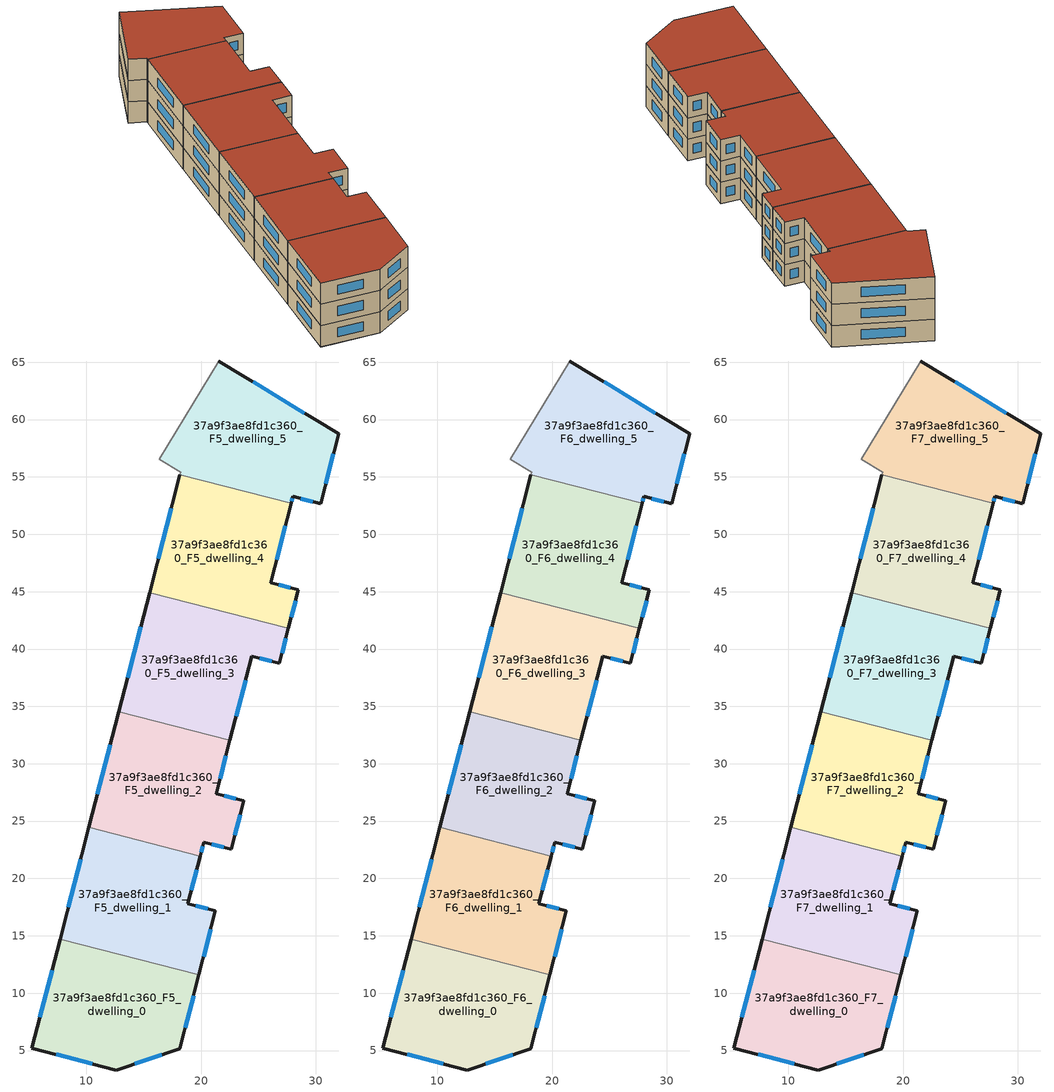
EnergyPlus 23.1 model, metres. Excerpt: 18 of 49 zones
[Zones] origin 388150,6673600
37a9f3ae8fd1c360_F5_dwelling_0
 floor to 37a9f3ae8fd1c360_F4_dwelling_0 (EU_floor_Construction): 19.82,11.59 18.16,5.16 12.62,3.3 5.26,5.2 7.71,14.72 z15
 wall outside (EU_wall_Construction): 7.71,14.72 5.26,5.2 12.62,3.3 18.16,5.16 19.82,11.59 z15:18
 wall to 37a9f3ae8fd1c360_F5_dwelling_1 (EU_wall_Construction): 19.82,11.59 7.71,14.72 z15:18
 window (EU_Window_Construction): 7.01,12 5.96,7.92 / 18.63,7 19.34,9.75 / 14.2,3.83 16.58,4.63 / 7.36,4.66 10.52,3.84 z15.86:17.14
37a9f3ae8fd1c360_F5_dwelling_1
 floor to 37a9f3ae8fd1c360_F4_dwelling_1 (EU_floor_Construction): 19.93,21.95 18.85,17.79 21.26,17.18 19.82,11.59 7.71,14.72 10.23,24.45 z15
 wall outside (EU_wall_Construction): 10.23,24.45 7.71,14.72 / 19.82,11.59 21.26,17.18 18.85,17.79 19.93,21.95 z15:18
 wall to 37a9f3ae8fd1c360_F5_dwelling_2 (EU_wall_Construction): 19.93,21.95 10.23,24.45 z15:18
 window (EU_Window_Construction): 9.51,21.67 8.43,17.5 / 19.16,18.98 19.62,20.76 / 20.57,17.35 19.54,17.61 / 20.23,13.19 20.85,15.58 z15.86:17.14
37a9f3ae8fd1c360_F5_dwelling_2
 floor to 37a9f3ae8fd1c360_F4_dwelling_2 (EU_floor_Construction): 22.52,32.03 21.31,27.38 23.74,26.76 22.65,22.55 20.24,23.17 19.93,21.95 10.23,24.45 12.83,34.54 z15
 wall outside (EU_wall_Construction): 19.93,21.95 20.24,23.17 22.65,22.55 23.74,26.76 21.31,27.38 22.52,32.03 / 12.83,34.54 10.23,24.45 z15:18
 wall to 37a9f3ae8fd1c360_F5_dwelling_3 (EU_wall_Construction): 22.52,32.03 12.83,34.54 z15:18
 window (EU_Window_Construction): 20.93,22.99 21.96,22.73 / 20.02,22.3 20.15,22.82 / 12.09,31.65 10.97,27.33 / 21.66,28.71 22.17,30.7 / 23.04,26.94 22,27.21 / 22.96,23.76 23.43,25.56 z15.86:17.14
37a9f3ae8fd1c360_F5_dwelling_3
 floor to 37a9f3ae8fd1c360_F4_dwelling_3 (EU_floor_Construction): 27.61,41.79 26.84,38.78 24.42,39.39 22.52,32.03 12.83,34.54 15.51,44.91 z15
 wall outside (EU_wall_Construction): 15.51,44.91 12.83,34.54 / 22.52,32.03 24.42,39.39 26.84,38.78 27.61,41.79 z15:18
 wall to 37a9f3ae8fd1c360_F5_dwelling_4 (EU_wall_Construction): 27.61,41.79 15.51,44.91 z15:18
 window (EU_Window_Construction): 14.74,41.95 13.6,37.5 / 27.06,39.64 27.39,40.93 / 25.11,39.21 26.15,38.95 / 23.06,34.14 23.88,37.29 z15.86:17.14
37a9f3ae8fd1c360_F5_dwelling_4
 floor to 37a9f3ae8fd1c360_F4_dwelling_4 (EU_floor_Construction): 27.86,52.7 26.08,45.79 28.49,45.17 27.61,41.79 15.51,44.91 18.16,55.2 z15
 wall outside (EU_wall_Construction): 18.16,55.2 15.51,44.91 / 27.61,41.79 28.49,45.17 26.08,45.79 27.86,52.7 z15:18
 wall to 37a9f3ae8fd1c360_F5_dwelling_5 (EU_wall_Construction): 27.86,52.7 18.16,55.2 z15:18
 window (EU_Window_Construction): 17.41,52.26 16.27,47.85 / 26.59,47.76 27.35,50.72 / 27.8,45.34 26.77,45.61 / 27.86,42.75 28.24,44.2 z15.86:17.14
37a9f3ae8fd1c360_F5_dwelling_5
 floor to 37a9f3ae8fd1c360_F4_dwelling_5 (EU_floor_Construction): 31.99,58.75 30.43,52.68 28.01,53.29 27.86,52.7 18.16,55.2 18.22,55.42 16.35,56.56 21.56,65.11 z15
 wall outside (EU_wall_Construction): 27.86,52.7 28.01,53.29 30.43,52.68 31.99,58.75 21.56,65.11 z15:18
 wall adiabatic (EU_wall_Construction): 21.56,65.11 16.35,56.56 18.22,55.42 18.16,55.2 z15:18
 window (EU_Window_Construction): 29.01,60.56 24.54,63.29 / 30.87,54.41 31.54,57.01 / 28.7,53.12 29.74,52.86 / 27.9,52.87 27.97,53.12 z15.86:17.14
37a9f3ae8fd1c360_F6_dwelling_0
 floor to 37a9f3ae8fd1c360_F5_dwelling_0 (EU_floor_Construction): 19.82,11.59 18.16,5.16 12.62,3.3 5.26,5.2 7.71,14.72 z18
 wall outside (EU_wall_Construction): 7.71,14.72 5.26,5.2 12.62,3.3 18.16,5.16 19.82,11.59 z18:21
 wall to 37a9f3ae8fd1c360_F6_dwelling_1 (EU_wall_Construction): 19.82,11.59 7.71,14.72 z18:21
 window (EU_Window_Construction): 7.01,12 5.96,7.92 / 18.63,7 19.34,9.75 / 14.2,3.83 16.58,4.63 / 7.36,4.66 10.52,3.84 z18.86:20.14
37a9f3ae8fd1c360_F6_dwelling_1
 floor to 37a9f3ae8fd1c360_F5_dwelling_1 (EU_floor_Construction): 19.93,21.95 18.85,17.79 21.26,17.18 19.82,11.59 7.71,14.72 10.23,24.45 z18
 wall outside (EU_wall_Construction): 10.23,24.45 7.71,14.72 / 19.82,11.59 21.26,17.18 18.85,17.79 19.93,21.95 z18:21
 wall to 37a9f3ae8fd1c360_F6_dwelling_2 (EU_wall_Construction): 19.93,21.95 10.23,24.45 z18:21
 window (EU_Window_Construction): 9.51,21.67 8.43,17.5 / 19.16,18.98 19.62,20.76 / 20.57,17.35 19.54,17.61 / 20.23,13.19 20.85,15.58 z18.86:20.14
37a9f3ae8fd1c360_F6_dwelling_2
 floor to 37a9f3ae8fd1c360_F5_dwelling_2 (EU_floor_Construction): 22.52,32.03 21.31,27.38 23.74,26.76 22.65,22.55 20.24,23.17 19.93,21.95 10.23,24.45 12.83,34.54 z18
 wall outside (EU_wall_Construction): 19.93,21.95 20.24,23.17 22.65,22.55 23.74,26.76 21.31,27.38 22.52,32.03 / 12.83,34.54 10.23,24.45 z18:21
 wall to 37a9f3ae8fd1c360_F6_dwelling_3 (EU_wall_Construction): 22.52,32.03 12.83,34.54 z18:21
 window (EU_Window_Construction): 20.93,22.99 21.96,22.73 / 20.02,22.3 20.15,22.82 / 12.09,31.65 10.97,27.33 / 21.66,28.71 22.17,30.7 / 23.04,26.94 22,27.21 / 22.96,23.76 23.43,25.56 z18.86:20.14
37a9f3ae8fd1c360_F6_dwelling_3
 floor to 37a9f3ae8fd1c360_F5_dwelling_3 (EU_floor_Construction): 27.61,41.79 26.84,38.78 24.42,39.39 22.52,32.03 12.83,34.54 15.51,44.91 z18
 wall outside (EU_wall_Construction): 15.51,44.91 12.83,34.54 / 22.52,32.03 24.42,39.39 26.84,38.78 27.61,41.79 z18:21
 wall to 37a9f3ae8fd1c360_F6_dwelling_4 (EU_wall_Construction): 27.61,41.79 15.51,44.91 z18:21
 window (EU_Window_Construction): 14.74,41.95 13.6,37.5 / 27.06,39.64 27.39,40.93 / 25.11,39.21 26.15,38.95 / 23.06,34.14 23.88,37.29 z18.86:20.14
37a9f3ae8fd1c360_F6_dwelling_4
 floor to 37a9f3ae8fd1c360_F5_dwelling_4 (EU_floor_Construction): 27.86,52.7 26.08,45.79 28.49,45.17 27.61,41.79 15.51,44.91 18.16,55.2 z18
 wall outside (EU_wall_Construction): 18.16,55.2 15.51,44.91 / 27.61,41.79 28.49,45.17 26.08,45.79 27.86,52.7 z18:21
 wall to 37a9f3ae8fd1c360_F6_dwelling_5 (EU_wall_Construction): 27.86,52.7 18.16,55.2 z18:21
 window (EU_Window_Construction): 17.41,52.26 16.27,47.85 / 26.59,47.76 27.35,50.72 / 27.8,45.34 26.77,45.61 / 27.86,42.75 28.24,44.2 z18.86:20.14
37a9f3ae8fd1c360_F6_dwelling_5
 floor to 37a9f3ae8fd1c360_F5_dwelling_5 (EU_floor_Construction): 31.99,58.75 30.43,52.68 28.01,53.29 27.86,52.7 18.16,55.2 18.22,55.42 16.35,56.56 21.56,65.11 z18
 wall outside (EU_wall_Construction): 27.86,52.7 28.01,53.29 30.43,52.68 31.99,58.75 21.56,65.11 z18:21
 wall adiabatic (EU_wall_Construction): 21.56,65.11 16.35,56.56 18.22,55.42 18.16,55.2 z18:21
 window (EU_Window_Construction): 29.01,60.56 24.54,63.29 / 30.87,54.41 31.54,57.01 / 28.7,53.12 29.74,52.86 / 27.9,52.87 27.97,53.12 z18.86:20.14
37a9f3ae8fd1c360_F7_dwelling_0
 floor to 37a9f3ae8fd1c360_F6_dwelling_0 (EU_floor_Construction): 19.82,11.59 18.16,5.16 12.62,3.3 5.26,5.2 7.71,14.72 z21
 wall outside (EU_wall_Construction): 7.71,14.72 5.26,5.2 12.62,3.3 18.16,5.16 19.82,11.59 z21:24
 wall to 37a9f3ae8fd1c360_F7_dwelling_1 (EU_wall_Construction): 19.82,11.59 7.71,14.72 z21:24
 window (EU_Window_Construction): 7.01,12 5.96,7.92 / 18.63,7 19.34,9.75 / 14.2,3.83 16.58,4.63 / 7.36,4.66 10.52,3.84 z21.86:23.14
 roof outside (EU_roof_Construction): 18.16,5.16 19.82,11.59 7.71,14.72 5.26,5.2 12.62,3.3 z24
37a9f3ae8fd1c360_F7_dwelling_1
 floor to 37a9f3ae8fd1c360_F6_dwelling_1 (EU_floor_Construction): 19.93,21.95 18.85,17.79 21.26,17.18 19.82,11.59 7.71,14.72 10.23,24.45 z21
 wall outside (EU_wall_Construction): 10.23,24.45 7.71,14.72 / 19.82,11.59 21.26,17.18 18.85,17.79 19.93,21.95 z21:24
 wall to 37a9f3ae8fd1c360_F7_dwelling_2 (EU_wall_Construction): 19.93,21.95 10.23,24.45 z21:24
 window (EU_Window_Construction): 9.51,21.67 8.43,17.5 / 19.16,18.98 19.62,20.76 / 20.57,17.35 19.54,17.61 / 20.23,13.19 20.85,15.58 z21.86:23.14
 roof outside (EU_roof_Construction): 19.82,11.59 21.26,17.18 18.85,17.79 19.93,21.95 10.23,24.45 7.71,14.72 z24
37a9f3ae8fd1c360_F7_dwelling_2
 floor to 37a9f3ae8fd1c360_F6_dwelling_2 (EU_floor_Construction): 22.52,32.03 21.31,27.38 23.74,26.76 22.65,22.55 20.24,23.17 19.93,21.95 10.23,24.45 12.83,34.54 z21
 wall outside (EU_wall_Construction): 19.93,21.95 20.24,23.17 22.65,22.55 23.74,26.76 21.31,27.38 22.52,32.03 / 12.83,34.54 10.23,24.45 z21:24
 wall to 37a9f3ae8fd1c360_F7_dwelling_3 (EU_wall_Construction): 22.52,32.03 12.83,34.54 z21:24
 window (EU_Window_Construction): 20.93,22.99 21.96,22.73 / 20.02,22.3 20.15,22.82 / 12.09,31.65 10.97,27.33 / 21.66,28.71 22.17,30.7 / 23.04,26.94 22,27.21 / 22.96,23.76 23.43,25.56 z21.86:23.14
 roof outside (EU_roof_Construction): 22.65,22.55 23.74,26.76 21.31,27.38 22.52,32.03 12.83,34.54 10.23,24.45 19.93,21.95 20.24,23.17 z24
37a9f3ae8fd1c360_F7_dwelling_3
 floor to 37a9f3ae8fd1c360_F6_dwelling_3 (EU_floor_Construction): 27.61,41.79 26.84,38.78 24.42,39.39 22.52,32.03 12.83,34.54 15.51,44.91 z21
 wall outside (EU_wall_Construction): 15.51,44.91 12.83,34.54 / 22.52,32.03 24.42,39.39 26.84,38.78 27.61,41.79 z21:24
 wall to 37a9f3ae8fd1c360_F7_dwelling_4 (EU_wall_Construction): 27.61,41.79 15.51,44.91 z21:24
 window (EU_Window_Construction): 14.74,41.95 13.6,37.5 / 27.06,39.64 27.39,40.93 / 25.11,39.21 26.15,38.95 / 23.06,34.14 23.88,37.29 z21.86:23.14
 roof outside (EU_roof_Construction): 22.52,32.03 24.42,39.39 26.84,38.78 27.61,41.79 15.51,44.91 12.83,34.54 z24
37a9f3ae8fd1c360_F7_dwelling_4
 floor to 37a9f3ae8fd1c360_F6_dwelling_4 (EU_floor_Construction): 27.86,52.7 26.08,45.79 28.49,45.17 27.61,41.79 15.51,44.91 18.16,55.2 z21
 wall outside (EU_wall_Construction): 18.16,55.2 15.51,44.91 / 27.61,41.79 28.49,45.17 26.08,45.79 27.86,52.7 z21:24
 wall to 37a9f3ae8fd1c360_F7_dwelling_5 (EU_wall_Construction): 27.86,52.7 18.16,55.2 z21:24
 window (EU_Window_Construction): 17.41,52.26 16.27,47.85 / 26.59,47.76 27.35,50.72 / 27.8,45.34 26.77,45.61 / 27.86,42.75 28.24,44.2 z21.86:23.14
 roof outside (EU_roof_Construction): 27.61,41.79 28.49,45.17 26.08,45.79 27.86,52.7 18.16,55.2 15.51,44.91 z24
37a9f3ae8fd1c360_F7_dwelling_5
 floor to 37a9f3ae8fd1c360_F6_dwelling_5 (EU_floor_Construction): 31.99,58.75 30.43,52.68 28.01,53.29 27.86,52.7 18.16,55.2 18.22,55.42 16.35,56.56 21.56,65.11 z21
 wall outside (EU_wall_Construction): 27.86,52.7 28.01,53.29 30.43,52.68 31.99,58.75 21.56,65.11 z21:24
 wall adiabatic (EU_wall_Construction): 21.56,65.11 16.35,56.56 18.22,55.42 18.16,55.2 z21:24
 window (EU_Window_Construction): 29.01,60.56 24.54,63.29 / 30.87,54.41 31.54,57.01 / 28.7,53.12 29.74,52.86 / 27.9,52.87 27.97,53.12 z21.86:23.14
 roof outside (EU_roof_Construction): 30.43,52.68 31.99,58.75 21.56,65.11 16.35,56.56 18.22,55.42 18.16,55.2 27.86,52.7 28.01,53.29 z24
[Building]
EU S2 Campaign: North Axis=0; Terrain=City; Solar Distribution=FullExterior
[Site:Location]
Helsinki-Vantaa.AP: Latitude=60.317; Longitude=24.963; Time Zone=2; Elevation=54.6
[SizingPeriod:WeatherFileDays]
AnnualSizingPeriod: Begin Month=1; Begin Day of Month=1; End Month=12; End Day of Month=31; Day of Week for Start Day=Monday; Use Weather File Daylight Saving Period=No; Use Weather File Rain and Snow Indicators=No
[MATERIAL]
EU_InternalMass_Material: Roughness=MediumRough; Thickness=0.1; Conductivity=1; Density=1800; Specific Heat=900; Thermal Absorptance=0.9; Solar Absorptance=0.7; Visible Absorptance=0.7
[MATERIAL:NOMASS] Roughness=MediumRough; Thermal Absorptance=0.9; Solar Absorptance=0.7; Visible Absorptance=0.7
Name | Thermal Resistance
EU_wall_NoMass | 5.91765
EU_roof_NoMass | 11.1778
EU_floor_NoMass | 6.2875
[WINDOWMATERIAL:SIMPLEGLAZINGSYSTEM]
EU_Window_SimpleGlazing: UFactor=0.994035; Solar Heat Gain Coefficient=0.7; Visible Transmittance=0.7
[CONSTRUCTION]
EU_wall_Construction: EU_wall_NoMass
EU_roof_Construction: EU_roof_NoMass
EU_floor_Construction: EU_floor_NoMass
EU_Window_Construction: EU_Window_SimpleGlazing
EU_InternalMass_Construction: EU_InternalMass_Material
[ZONE] Type=1; Multiplier=1; Ceiling Height=autocalculate; Floor Area=autocalculate; Part of Total Floor Area=Yes
Name | Volume
37a9f3ae8fd1c360_F5_dwelling_0; 37a9f3ae8fd1c360_F6_dwelling_0; 37a9f3ae8fd1c360_F7_dwelling_0 | 345.177
37a9f3ae8fd1c360_F5_dwelling_1; 37a9f3ae8fd1c360_F6_dwelling_1; 37a9f3ae8fd1c360_F7_dwelling_1 | 345.146
37a9f3ae8fd1c360_F5_dwelling_2; 37a9f3ae8fd1c360_F6_dwelling_2; 37a9f3ae8fd1c360_F7_dwelling_2 | 345.151
37a9f3ae8fd1c360_F5_dwelling_3; 37a9f3ae8fd1c360_F6_dwelling_3; 37a9f3ae8fd1c360_F7_dwelling_3 | 345.166
37a9f3ae8fd1c360_F5_dwelling_4; 37a9f3ae8fd1c360_F6_dwelling_4; 37a9f3ae8fd1c360_F7_dwelling_4 | 345.163
37a9f3ae8fd1c360_F5_dwelling_5; 37a9f3ae8fd1c360_F6_dwelling_5; 37a9f3ae8fd1c360_F7_dwelling_5 | 345.167
[INTERNALMASS] Construction=EU_InternalMass_Construction
Name | Zone or ZoneList | Surface Area
37a9f3ae8fd1c360_F5_dwelling_0_EU_InternalMass | 37a9f3ae8fd1c360_F5_dwelling_0 | 115.059
37a9f3ae8fd1c360_F5_dwelling_1_EU_InternalMass | 37a9f3ae8fd1c360_F5_dwelling_1 | 115.049
37a9f3ae8fd1c360_F5_dwelling_2_EU_InternalMass | 37a9f3ae8fd1c360_F5_dwelling_2 | 115.051
37a9f3ae8fd1c360_F5_dwelling_3_EU_InternalMass | 37a9f3ae8fd1c360_F5_dwelling_3 | 115.055
37a9f3ae8fd1c360_F5_dwelling_4_EU_InternalMass | 37a9f3ae8fd1c360_F5_dwelling_4 | 115.054
37a9f3ae8fd1c360_F5_dwelling_5_EU_InternalMass | 37a9f3ae8fd1c360_F5_dwelling_5 | 115.055
37a9f3ae8fd1c360_F6_dwelling_0_EU_InternalMass | 37a9f3ae8fd1c360_F6_dwelling_0 | 115.059
37a9f3ae8fd1c360_F6_dwelling_1_EU_InternalMass | 37a9f3ae8fd1c360_F6_dwelling_1 | 115.049
37a9f3ae8fd1c360_F6_dwelling_2_EU_InternalMass | 37a9f3ae8fd1c360_F6_dwelling_2 | 115.051
37a9f3ae8fd1c360_F6_dwelling_3_EU_InternalMass | 37a9f3ae8fd1c360_F6_dwelling_3 | 115.055
37a9f3ae8fd1c360_F6_dwelling_4_EU_InternalMass | 37a9f3ae8fd1c360_F6_dwelling_4 | 115.054
37a9f3ae8fd1c360_F6_dwelling_5_EU_InternalMass | 37a9f3ae8fd1c360_F6_dwelling_5 | 115.055
37a9f3ae8fd1c360_F7_dwelling_0_EU_InternalMass | 37a9f3ae8fd1c360_F7_dwelling_0 | 115.059
37a9f3ae8fd1c360_F7_dwelling_1_EU_InternalMass | 37a9f3ae8fd1c360_F7_dwelling_1 | 115.049
37a9f3ae8fd1c360_F7_dwelling_2_EU_InternalMass | 37a9f3ae8fd1c360_F7_dwelling_2 | 115.051
37a9f3ae8fd1c360_F7_dwelling_3_EU_InternalMass | 37a9f3ae8fd1c360_F7_dwelling_3 | 115.055
37a9f3ae8fd1c360_F7_dwelling_4_EU_InternalMass | 37a9f3ae8fd1c360_F7_dwelling_4 | 115.054
37a9f3ae8fd1c360_F7_dwelling_5_EU_InternalMass | 37a9f3ae8fd1c360_F7_dwelling_5 | 115.055
[OTHEREQUIPMENT] Fuel Type=Electricity; Design Level Calculation Method=Watts/Area; Power per Zone Floor Area=1; Fraction Latent=0; Fraction Radiant=0; Fraction Lost=0; Carbon Dioxide Generation Rate=0; EndUse Subcategory=EU_Step8_InternalGains
Name | Zone or ZoneList or Space or SpaceList | Schedule
EU_Step8_InternalGain_37a9f3ae8fd1c360_F5_dwelling_0_f000 | 37a9f3ae8fd1c360_F5_dwelling_0 | EU_Step8_GainSchedule_37a9f3ae8fd1c360_F5_dwelling_0_f000
EU_Step8_InternalGain_37a9f3ae8fd1c360_F5_dwelling_1_f000 | 37a9f3ae8fd1c360_F5_dwelling_1 | EU_Step8_GainSchedule_37a9f3ae8fd1c360_F5_dwelling_1_f000
EU_Step8_InternalGain_37a9f3ae8fd1c360_F5_dwelling_2_f000 | 37a9f3ae8fd1c360_F5_dwelling_2 | EU_Step8_GainSchedule_37a9f3ae8fd1c360_F5_dwelling_2_f000
EU_Step8_InternalGain_37a9f3ae8fd1c360_F5_dwelling_3_f000 | 37a9f3ae8fd1c360_F5_dwelling_3 | EU_Step8_GainSchedule_37a9f3ae8fd1c360_F5_dwelling_3_f000
EU_Step8_InternalGain_37a9f3ae8fd1c360_F5_dwelling_4_f000 | 37a9f3ae8fd1c360_F5_dwelling_4 | EU_Step8_GainSchedule_37a9f3ae8fd1c360_F5_dwelling_4_f000
EU_Step8_InternalGain_37a9f3ae8fd1c360_F5_dwelling_5_f000 | 37a9f3ae8fd1c360_F5_dwelling_5 | EU_Step8_GainSchedule_37a9f3ae8fd1c360_F5_dwelling_5_f000
EU_Step8_InternalGain_37a9f3ae8fd1c360_F6_dwelling_0_f000 | 37a9f3ae8fd1c360_F6_dwelling_0 | EU_Step8_GainSchedule_37a9f3ae8fd1c360_F6_dwelling_0_f000
EU_Step8_InternalGain_37a9f3ae8fd1c360_F6_dwelling_1_f000 | 37a9f3ae8fd1c360_F6_dwelling_1 | EU_Step8_GainSchedule_37a9f3ae8fd1c360_F6_dwelling_1_f000
EU_Step8_InternalGain_37a9f3ae8fd1c360_F6_dwelling_2_f000 | 37a9f3ae8fd1c360_F6_dwelling_2 | EU_Step8_GainSchedule_37a9f3ae8fd1c360_F6_dwelling_2_f000
EU_Step8_InternalGain_37a9f3ae8fd1c360_F6_dwelling_3_f000 | 37a9f3ae8fd1c360_F6_dwelling_3 | EU_Step8_GainSchedule_37a9f3ae8fd1c360_F6_dwelling_3_f000
EU_Step8_InternalGain_37a9f3ae8fd1c360_F6_dwelling_4_f000 | 37a9f3ae8fd1c360_F6_dwelling_4 | EU_Step8_GainSchedule_37a9f3ae8fd1c360_F6_dwelling_4_f000
EU_Step8_InternalGain_37a9f3ae8fd1c360_F6_dwelling_5_f000 | 37a9f3ae8fd1c360_F6_dwelling_5 | EU_Step8_GainSchedule_37a9f3ae8fd1c360_F6_dwelling_5_f000
EU_Step8_InternalGain_37a9f3ae8fd1c360_F7_dwelling_0_f000 | 37a9f3ae8fd1c360_F7_dwelling_0 | EU_Step8_GainSchedule_37a9f3ae8fd1c360_F7_dwelling_0_f000
EU_Step8_InternalGain_37a9f3ae8fd1c360_F7_dwelling_1_f000 | 37a9f3ae8fd1c360_F7_dwelling_1 | EU_Step8_GainSchedule_37a9f3ae8fd1c360_F7_dwelling_1_f000
EU_Step8_InternalGain_37a9f3ae8fd1c360_F7_dwelling_2_f000 | 37a9f3ae8fd1c360_F7_dwelling_2 | EU_Step8_GainSchedule_37a9f3ae8fd1c360_F7_dwelling_2_f000
EU_Step8_InternalGain_37a9f3ae8fd1c360_F7_dwelling_3_f000 | 37a9f3ae8fd1c360_F7_dwelling_3 | EU_Step8_GainSchedule_37a9f3ae8fd1c360_F7_dwelling_3_f000
EU_Step8_InternalGain_37a9f3ae8fd1c360_F7_dwelling_4_f000 | 37a9f3ae8fd1c360_F7_dwelling_4 | EU_Step8_GainSchedule_37a9f3ae8fd1c360_F7_dwelling_4_f000
EU_Step8_InternalGain_37a9f3ae8fd1c360_F7_dwelling_5_f000 | 37a9f3ae8fd1c360_F7_dwelling_5 | EU_Step8_GainSchedule_37a9f3ae8fd1c360_F7_dwelling_5_f000
[ZONEVENTILATION:DESIGNFLOWRATE] Schedule=EU_AlwaysOn; Design Flow Rate Calculation Method=AirChanges/Hour; Air Changes per Hour=0.596421; Ventilation Type=Natural; Fan Pressure Rise=0; Fan Total Efficiency=1; Constant Term Coefficient=1; Temperature Term Coefficient=0; Velocity Term Coefficient=0; Velocity Squared Term Coefficient=0; Minimum Indoor Temperature=-100; Maximum Indoor Temperature=100; Delta Temperature=-100; Minimum Outdoor Temperature=-100; Maximum Outdoor Temperature=100; Maximum Wind Speed=40
Name | Zone or ZoneList or Space or SpaceList
EU_ConstantAir_37a9f3ae8fd1c360_F5_dwelling_0 | 37a9f3ae8fd1c360_F5_dwelling_0
EU_ConstantAir_37a9f3ae8fd1c360_F5_dwelling_1 | 37a9f3ae8fd1c360_F5_dwelling_1
EU_ConstantAir_37a9f3ae8fd1c360_F5_dwelling_2 | 37a9f3ae8fd1c360_F5_dwelling_2
EU_ConstantAir_37a9f3ae8fd1c360_F5_dwelling_3 | 37a9f3ae8fd1c360_F5_dwelling_3
EU_ConstantAir_37a9f3ae8fd1c360_F5_dwelling_4 | 37a9f3ae8fd1c360_F5_dwelling_4
EU_ConstantAir_37a9f3ae8fd1c360_F5_dwelling_5 | 37a9f3ae8fd1c360_F5_dwelling_5
EU_ConstantAir_37a9f3ae8fd1c360_F6_dwelling_0 | 37a9f3ae8fd1c360_F6_dwelling_0
EU_ConstantAir_37a9f3ae8fd1c360_F6_dwelling_1 | 37a9f3ae8fd1c360_F6_dwelling_1
EU_ConstantAir_37a9f3ae8fd1c360_F6_dwelling_2 | 37a9f3ae8fd1c360_F6_dwelling_2
EU_ConstantAir_37a9f3ae8fd1c360_F6_dwelling_3 | 37a9f3ae8fd1c360_F6_dwelling_3
EU_ConstantAir_37a9f3ae8fd1c360_F6_dwelling_4 | 37a9f3ae8fd1c360_F6_dwelling_4
EU_ConstantAir_37a9f3ae8fd1c360_F6_dwelling_5 | 37a9f3ae8fd1c360_F6_dwelling_5
EU_ConstantAir_37a9f3ae8fd1c360_F7_dwelling_0 | 37a9f3ae8fd1c360_F7_dwelling_0
EU_ConstantAir_37a9f3ae8fd1c360_F7_dwelling_1 | 37a9f3ae8fd1c360_F7_dwelling_1
EU_ConstantAir_37a9f3ae8fd1c360_F7_dwelling_2 | 37a9f3ae8fd1c360_F7_dwelling_2
EU_ConstantAir_37a9f3ae8fd1c360_F7_dwelling_3 | 37a9f3ae8fd1c360_F7_dwelling_3
EU_ConstantAir_37a9f3ae8fd1c360_F7_dwelling_4 | 37a9f3ae8fd1c360_F7_dwelling_4
EU_ConstantAir_37a9f3ae8fd1c360_F7_dwelling_5 | 37a9f3ae8fd1c360_F7_dwelling_5
[HVACTEMPLATE:THERMOSTAT] Constant Heating Setpoint=20; Constant Cooling Setpoint=50
EU_HeatOnly_37a9f3ae8fd1c360_F3_dwelling_1; EU_HeatOnly_37a9f3ae8fd1c360_F3_dwelling_2; EU_HeatOnly_37a9f3ae8fd1c360_F3_dwelling_3; EU_HeatOnly_37a9f3ae8fd1c360_F3_dwelling_4; EU_HeatOnly_37a9f3ae8fd1c360_F3_dwelling_5; EU_HeatOnly_37a9f3ae8fd1c360_F4_dwelling_0; EU_HeatOnly_37a9f3ae8fd1c360_F4_dwelling_1; EU_HeatOnly_37a9f3ae8fd1c360_F4_dwelling_2; EU_HeatOnly_37a9f3ae8fd1c360_F4_dwelling_3; EU_HeatOnly_37a9f3ae8fd1c360_F4_dwelling_4; EU_HeatOnly_37a9f3ae8fd1c360_F4_dwelling_5; EU_HeatOnly_37a9f3ae8fd1c360_F5_dwelling_0; EU_HeatOnly_37a9f3ae8fd1c360_F5_dwelling_1; EU_HeatOnly_37a9f3ae8fd1c360_F5_dwelling_2; EU_HeatOnly_37a9f3ae8fd1c360_F5_dwelling_3; EU_HeatOnly_37a9f3ae8fd1c360_F5_dwelling_4; EU_HeatOnly_37a9f3ae8fd1c360_F5_dwelling_5; EU_HeatOnly_37a9f3ae8fd1c360_F6_dwelling_0; EU_HeatOnly_37a9f3ae8fd1c360_F6_dwelling_1; EU_HeatOnly_37a9f3ae8fd1c360_F6_dwelling_2; EU_HeatOnly_37a9f3ae8fd1c360_F6_dwelling_3; EU_HeatOnly_37a9f3ae8fd1c360_F6_dwelling_4; EU_HeatOnly_37a9f3ae8fd1c360_F6_dwelling_5; EU_HeatOnly_37a9f3ae8fd1c360_F7_dwelling_0; EU_HeatOnly_37a9f3ae8fd1c360_F7_dwelling_1; EU_HeatOnly_37a9f3ae8fd1c360_F7_dwelling_2; EU_HeatOnly_37a9f3ae8fd1c360_F7_dwelling_3; EU_HeatOnly_37a9f3ae8fd1c360_F7_dwelling_4; EU_HeatOnly_37a9f3ae8fd1c360_F7_dwelling_5
[HVACTEMPLATE:ZONE:IDEALLOADSAIRSYSTEM] System Availability Schedule=EU_AlwaysOn; Maximum Heating Supply Air Temperature=50; Minimum Cooling Supply Air Temperature=13; Maximum Heating Supply Air Humidity Ratio=0.0156; Minimum Cooling Supply Air Humidity Ratio=0.0077; Heating Limit=NoLimit; Cooling Limit=NoLimit; Heating Availability Schedule=EU_AlwaysOn; Cooling Availability Schedule=EU_CoolingOff; Dehumidification Control Type=ConstantSensibleHeatRatio; Cooling Sensible Heat Ratio=0.7; Dehumidification Setpoint=60; Humidification Control Type=None; Humidification Setpoint=30; Outdoor Air Method=None; Outdoor Air Flow Rate per Person=0.00944; Outdoor Air Flow Rate per Zone Floor Area=0; Outdoor Air Flow Rate per Zone=0; Demand Controlled Ventilation Type=None; Outdoor Air Economizer Type=NoEconomizer; Heat Recovery Type=None; Sensible Heat Recovery Effectiveness=0.7; Latent Heat Recovery Effectiveness=0.65
Name | Template Thermostat
37a9f3ae8fd1c360_F5_dwelling_0 | EU_HeatOnly_37a9f3ae8fd1c360_F5_dwelling_0
37a9f3ae8fd1c360_F5_dwelling_1 | EU_HeatOnly_37a9f3ae8fd1c360_F5_dwelling_1
37a9f3ae8fd1c360_F5_dwelling_2 | EU_HeatOnly_37a9f3ae8fd1c360_F5_dwelling_2
37a9f3ae8fd1c360_F5_dwelling_3 | EU_HeatOnly_37a9f3ae8fd1c360_F5_dwelling_3
37a9f3ae8fd1c360_F5_dwelling_4 | EU_HeatOnly_37a9f3ae8fd1c360_F5_dwelling_4
37a9f3ae8fd1c360_F5_dwelling_5 | EU_HeatOnly_37a9f3ae8fd1c360_F5_dwelling_5
37a9f3ae8fd1c360_F6_dwelling_0 | EU_HeatOnly_37a9f3ae8fd1c360_F6_dwelling_0
37a9f3ae8fd1c360_F6_dwelling_1 | EU_HeatOnly_37a9f3ae8fd1c360_F6_dwelling_1
37a9f3ae8fd1c360_F6_dwelling_2 | EU_HeatOnly_37a9f3ae8fd1c360_F6_dwelling_2
37a9f3ae8fd1c360_F6_dwelling_3 | EU_HeatOnly_37a9f3ae8fd1c360_F6_dwelling_3
37a9f3ae8fd1c360_F6_dwelling_4 | EU_HeatOnly_37a9f3ae8fd1c360_F6_dwelling_4
37a9f3ae8fd1c360_F6_dwelling_5 | EU_HeatOnly_37a9f3ae8fd1c360_F6_dwelling_5
37a9f3ae8fd1c360_F7_dwelling_0 | EU_HeatOnly_37a9f3ae8fd1c360_F7_dwelling_0
37a9f3ae8fd1c360_F7_dwelling_1 | EU_HeatOnly_37a9f3ae8fd1c360_F7_dwelling_1
37a9f3ae8fd1c360_F7_dwelling_2 | EU_HeatOnly_37a9f3ae8fd1c360_F7_dwelling_2
37a9f3ae8fd1c360_F7_dwelling_3 | EU_HeatOnly_37a9f3ae8fd1c360_F7_dwelling_3
37a9f3ae8fd1c360_F7_dwelling_4 | EU_HeatOnly_37a9f3ae8fd1c360_F7_dwelling_4
37a9f3ae8fd1c360_F7_dwelling_5 | EU_HeatOnly_37a9f3ae8fd1c360_F7_dwelling_5
[SIZING:ZONE] Zone Cooling Design Supply Air Temperature Input Method=SupplyAirTemperature; Zone Cooling Design Supply Air Temperature=13; Zone Heating Design Supply Air Temperature Input Method=SupplyAirTemperature; Zone Heating Design Supply Air Temperature=50; Zone Cooling Design Supply Air Humidity Ratio=0.008; Zone Heating Design Supply Air Humidity Ratio=0.008; Cooling Design Air Flow Method=DesignDay; Cooling Design Air Flow Rate=0; Cooling Minimum Air Flow per Zone Floor Area=0.000762; Cooling Minimum Air Flow=0; Cooling Minimum Air Flow Fraction=0.2; Heating Design Air Flow Method=DesignDay; Heating Design Air Flow Rate=0; Heating Maximum Air Flow per Zone Floor Area=0.002032; Heating Maximum Air Flow=0.141576; Heating Maximum Air Flow Fraction=0.3; Account for Dedicated Outdoor Air System=No; Dedicated Outdoor Air System Control Strategy=NeutralSupplyAir; Dedicated Outdoor Air Low Setpoint Temperature for Design=autosize; Dedicated Outdoor Air High Setpoint Temperature for Design=autosize; Zone Load Sizing Method=Sensible Load Only No Latent Load; Zone Latent Cooling Design Supply Air Humidity Ratio Input Method=HumidityRatioDifference; Zone Cooling Design Supply Air Humidity Ratio Difference=0.005; Zone Latent Heating Design Supply Air Humidity Ratio Input Method=HumidityRatioDifference; Zone Humidification Design Supply Air Humidity Ratio Difference=0.005
37a9f3ae8fd1c360_F5_dwelling_0; 37a9f3ae8fd1c360_F5_dwelling_1; 37a9f3ae8fd1c360_F5_dwelling_2; 37a9f3ae8fd1c360_F5_dwelling_3; 37a9f3ae8fd1c360_F5_dwelling_4; 37a9f3ae8fd1c360_F5_dwelling_5; 37a9f3ae8fd1c360_F6_dwelling_0; 37a9f3ae8fd1c360_F6_dwelling_1; 37a9f3ae8fd1c360_F6_dwelling_2; 37a9f3ae8fd1c360_F6_dwelling_3; 37a9f3ae8fd1c360_F6_dwelling_4; 37a9f3ae8fd1c360_F6_dwelling_5; 37a9f3ae8fd1c360_F7_dwelling_0; 37a9f3ae8fd1c360_F7_dwelling_1; 37a9f3ae8fd1c360_F7_dwelling_2; 37a9f3ae8fd1c360_F7_dwelling_3; 37a9f3ae8fd1c360_F7_dwelling_4; 37a9f3ae8fd1c360_F7_dwelling_5
[SCHEDULE:CONSTANT]
Name | Hourly Value
EU_AlwaysOn | 1
EU_CoolingOff | 0
[SCHEDULE:FILE] Column Number=1; Rows to Skip at Top=0; Number of Hours of Data=8760; Column Separator=Comma; Interpolate to Timestep=No; Minutes per Item=60; Adjust Schedule for Daylight Savings=Yes
Name | File
EU_Step8_GainSchedule_37a9f3ae8fd1c360_F5_dwelling_0_f000 | ../../schedules/37a9f3ae8fd1c360/37a9f3ae8fd1c360_F5_dwelling_0_f000_gain.csv
EU_Step8_GainSchedule_37a9f3ae8fd1c360_F5_dwelling_1_f000 | ../../schedules/37a9f3ae8fd1c360/37a9f3ae8fd1c360_F5_dwelling_1_f000_gain.csv
EU_Step8_GainSchedule_37a9f3ae8fd1c360_F5_dwelling_2_f000 | ../../schedules/37a9f3ae8fd1c360/37a9f3ae8fd1c360_F5_dwelling_2_f000_gain.csv
EU_Step8_GainSchedule_37a9f3ae8fd1c360_F5_dwelling_3_f000 | ../../schedules/37a9f3ae8fd1c360/37a9f3ae8fd1c360_F5_dwelling_3_f000_gain.csv
EU_Step8_GainSchedule_37a9f3ae8fd1c360_F5_dwelling_4_f000 | ../../schedules/37a9f3ae8fd1c360/37a9f3ae8fd1c360_F5_dwelling_4_f000_gain.csv
EU_Step8_GainSchedule_37a9f3ae8fd1c360_F5_dwelling_5_f000 | ../../schedules/37a9f3ae8fd1c360/37a9f3ae8fd1c360_F5_dwelling_5_f000_gain.csv
EU_Step8_GainSchedule_37a9f3ae8fd1c360_F6_dwelling_0_f000 | ../../schedules/37a9f3ae8fd1c360/37a9f3ae8fd1c360_F6_dwelling_0_f000_gain.csv
EU_Step8_GainSchedule_37a9f3ae8fd1c360_F6_dwelling_1_f000 | ../../schedules/37a9f3ae8fd1c360/37a9f3ae8fd1c360_F6_dwelling_1_f000_gain.csv
EU_Step8_GainSchedule_37a9f3ae8fd1c360_F6_dwelling_2_f000 | ../../schedules/37a9f3ae8fd1c360/37a9f3ae8fd1c360_F6_dwelling_2_f000_gain.csv
EU_Step8_GainSchedule_37a9f3ae8fd1c360_F6_dwelling_3_f000 | ../../schedules/37a9f3ae8fd1c360/37a9f3ae8fd1c360_F6_dwelling_3_f000_gain.csv
EU_Step8_GainSchedule_37a9f3ae8fd1c360_F6_dwelling_4_f000 | ../../schedules/37a9f3ae8fd1c360/37a9f3ae8fd1c360_F6_dwelling_4_f000_gain.csv
EU_Step8_GainSchedule_37a9f3ae8fd1c360_F6_dwelling_5_f000 | ../../schedules/37a9f3ae8fd1c360/37a9f3ae8fd1c360_F6_dwelling_5_f000_gain.csv
EU_Step8_GainSchedule_37a9f3ae8fd1c360_F7_dwelling_0_f000 | ../../schedules/37a9f3ae8fd1c360/37a9f3ae8fd1c360_F7_dwelling_0_f000_gain.csv
EU_Step8_GainSchedule_37a9f3ae8fd1c360_F7_dwelling_1_f000 | ../../schedules/37a9f3ae8fd1c360/37a9f3ae8fd1c360_F7_dwelling_1_f000_gain.csv
EU_Step8_GainSchedule_37a9f3ae8fd1c360_F7_dwelling_2_f000 | ../../schedules/37a9f3ae8fd1c360/37a9f3ae8fd1c360_F7_dwelling_2_f000_gain.csv
EU_Step8_GainSchedule_37a9f3ae8fd1c360_F7_dwelling_3_f000 | ../../schedules/37a9f3ae8fd1c360/37a9f3ae8fd1c360_F7_dwelling_3_f000_gain.csv
EU_Step8_GainSchedule_37a9f3ae8fd1c360_F7_dwelling_4_f000 | ../../schedules/37a9f3ae8fd1c360/37a9f3ae8fd1c360_F7_dwelling_4_f000_gain.csv
EU_Step8_GainSchedule_37a9f3ae8fd1c360_F7_dwelling_5_f000 | ../../schedules/37a9f3ae8fd1c360/37a9f3ae8fd1c360_F7_dwelling_5_f000_gain.csv
